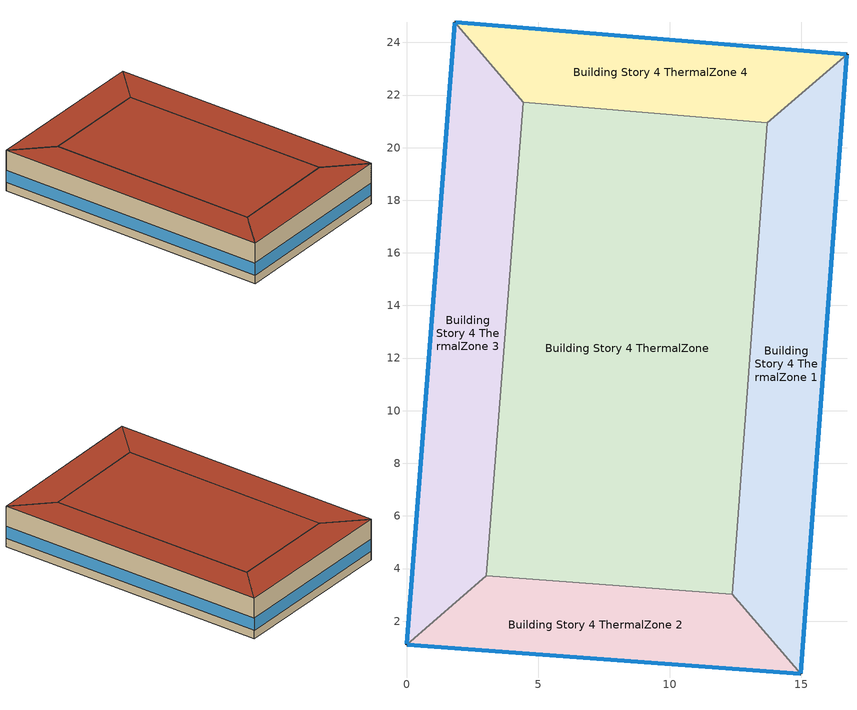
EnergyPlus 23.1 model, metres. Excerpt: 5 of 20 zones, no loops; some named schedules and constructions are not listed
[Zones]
Building Story 4 ThermalZone
 floor adiabatic (Typical Interior Ceiling): 13.71,20.95 12.38,3.03 3.03,3.72 4.44,21.72 z10.8
 wall adiabatic (Typical Interior Wall): 12.38,3.03 13.71,20.95 4.44,21.72 3.03,3.72 12.38,3.03 z10.8:14.4
 roof outside (Typical IEAD Roof - Highly Reflective R-25.64): 4.44,21.72 3.03,3.72 12.38,3.03 13.71,20.95 z14.4
Building Story 4 ThermalZone 1
 floor adiabatic (Typical Interior Ceiling): 16.75,23.54 14.99,0 12.38,3.03 13.71,20.95 z10.8
 wall outside (Typical Insulated Steel Framed Exterior Wall R-12.99): 14.99,0 16.75,23.54 z10.8:14.4
 wall adiabatic (Typical Interior Wall): 16.75,23.54 13.71,20.95 12.38,3.03 14.99,0 z10.8:14.4
 window (U 0.55 SHGC 0.25): 14.99,0.03 16.74,23.52 z11.56:12.64
 roof outside (Typical IEAD Roof - Highly Reflective R-25.64): 13.71,20.95 12.38,3.03 14.99,0 16.75,23.54 z14.4
Building Story 4 ThermalZone 2
 floor adiabatic (Typical Interior Floor): 14.99,0 0,1.11 3.03,3.72 12.38,3.03 z10.8
 wall outside (Typical Insulated Steel Framed Exterior Wall R-12.99): 0,1.11 14.99,0 z10.8:14.4
 wall adiabatic (Typical Interior Wall): 14.99,0 12.38,3.03 3.03,3.72 0,1.11 z10.8:14.4
 window (U 0.55 SHGC 0.25): 0.03,1.11 14.96,0 z11.56:12.65
 roof outside (Typical IEAD Roof - Highly Reflective R-25.64): 12.38,3.03 3.03,3.72 0,1.11 14.99,0 z14.4
Building Story 4 ThermalZone 3
 floor adiabatic (Typical Interior Floor): 0,1.11 1.84,24.77 4.44,21.72 3.03,3.72 z10.8
 wall outside (Typical Insulated Steel Framed Exterior Wall R-12.99): 1.84,24.77 0,1.11 z10.8:14.4
 wall adiabatic (Typical Interior Wall): 0,1.11 3.03,3.72 4.44,21.72 1.84,24.77 z10.8:14.4
 window (U 0.55 SHGC 0.25): 1.84,24.74 0,1.14 z11.56:12.64
 roof outside (Typical IEAD Roof - Highly Reflective R-25.64): 3.03,3.72 4.44,21.72 1.84,24.77 0,1.11 z14.4
Building Story 4 ThermalZone 4
 floor adiabatic (Typical Interior Floor): 1.84,24.77 16.75,23.54 13.71,20.95 4.44,21.72 z10.8
 wall outside (Typical Insulated Steel Framed Exterior Wall R-12.99): 16.75,23.54 1.84,24.77 z10.8:14.4
 wall adiabatic (Typical Interior Wall): 1.84,24.77 4.44,21.72 13.71,20.95 16.75,23.54 z10.8:14.4
 window (U 0.55 SHGC 0.25): 16.72,23.55 1.87,24.76 z11.56:12.65
 roof outside (Typical IEAD Roof - Highly Reflective R-25.64): 4.44,21.72 13.71,20.95 16.75,23.54 1.84,24.77 z14.4
[SpaceList]
Story Ground Blended Space Type: Building Story 1 Space 3, Building Story 1 Space 4, Building Story 1 Space 1, Building Story 1 Space 2, Building Story 1 Space
Story Mid Blended Space Type: Building Story 2 Space, Building Story 2 Space 4, Building Story 2 Space 2, Building Story 2 Space 3, Building Story 2 Space 1
Story Mid2 Blended Space Type: Building Story 3 Space 2, Building Story 3 Space 4, Building Story 3 Space 3, Building Story 3 Space 1, Building Story 3 Space
[Lights] Design Level Calculation Method=Watts/Area; Return Air Fraction=0; Fraction Visible=0.2; Fraction Replaceable=1
Name | Zone or ZoneList or Space or SpaceList | Schedule | Watts per Zone Floor Area {W/m2} | Fraction Radiant
Office OfficeLarge Data Center Lights 1 | Story Ground Blended Space Type | OfficeLarge BLDG_LIGHT_SCH_2013 | 0.132749 | 0.7
Office OfficeLarge Main Data Center Lights 1 | Story Ground Blended Space Type | OfficeLarge BLDG_LIGHT_SCH_2013 | 0.238666 | 0.7
SecondarySchool Auditorium Lights 1 | Story Ground Blended Space Type | SchoolSecondary BLDG_LIGHT_SCH_2013 | 0.820262 | 0.37
SecondarySchool Cafeteria Lights 1 | Story Ground Blended Space Type | SchoolSecondary BLDG_LIGHT_SCH_2013 | 0.535655 | 0.37
SecondarySchool ComputerRoom Lights 1 | Story Ground Blended Space Type | SchoolSecondary BLDG_LIGHT_CLASSROOM_SCH_2013 | 1.56003 | 0.37
SecondarySchool Gym Lights 1 | Story Ground Blended Space Type | SchoolSecondary BLDG_LIGHT_GYM_SCH_2013 | 1.52954 | 0.37
SecondarySchool Kitchen Lights 1 | Story Ground Blended Space Type | SchoolSecondary BLDG_LIGHT_SCH_2013 | 0.343842 | 0.37
SecondarySchool Library Lights 1 | Story Ground Blended Space Type | SchoolSecondary BLDG_LIGHT_LIBRARY_SCH_2013 | 1.31882 | 0.37
SecondarySchool Lobby Lights 1 | Story Ground Blended Space Type | SchoolSecondary BLDG_LIGHT_LOBBYFLR1_SCH_2013 | 0.497551 | 0.37
SecondarySchool Mechanical Lights 1 | Story Ground Blended Space Type | SchoolSecondary BLDG_LIGHT_MECHANICAL_SCH_2013 | 0.378666 | 0.37
SecondarySchool Office Lights 1 | Story Ground Blended Space Type | SchoolSecondary BLDG_LIGHT_OFFICE_SCH_2013 | 1.55706 | 0.37
SecondarySchool Restroom Lights 1 | Story Ground Blended Space Type | SchoolSecondary BLDG_LIGHT_BATH_SCH_2013 | 0.541778 | 0.37
SecondarySchool Classroom Lights 1 | Story Mid Blended Space Type | SchoolSecondary BLDG_LIGHT_CLASSROOM_SCH_2013 | 6.28069 | 0.37
SecondarySchool Corridor Lights 1 | Story Mid Blended Space Type | SchoolSecondary BLDG_LIGHT_CORRIDOR_SCH_2013 | 2.35688 | 0.37
SecondarySchool Gym Lights 2 | Story Mid Blended Space Type | SchoolSecondary BLDG_LIGHT_GYM_SCH_2013 | 1.53202 | 0.37
Office WholeBuilding - Lg Office Lights 1 | Story Mid2 Blended Space Type | OfficeLarge BLDG_LIGHT_SCH_2013 | 4.92443 | 0.7
SecondarySchool Classroom Lights 2 | Story Mid2 Blended Space Type | SchoolSecondary BLDG_LIGHT_CLASSROOM_SCH_2013 | 3.46067 | 0.37
SecondarySchool Corridor Lights 2 | Story Mid2 Blended Space Type | SchoolSecondary BLDG_LIGHT_CORRIDOR_SCH_2013 | 1.29865 | 0.37
[People] Number of People Calculation Method=People/Area; Fraction Radiant=0.3; Enable ASHRAE 55 Comfort Warnings=Yes; Mean Radiant Temperature Calculation Type=ZoneAveraged; Work Efficiency Schedule=Work Efficiency Schedule; Clothing Insulation Schedule=Clothing Schedule; Air Velocity Schedule=Air Velocity Schedule; Thermal Comfort Model 1 Type=Fanger
Name | Zone or ZoneList or Space or SpaceList | Number of People Schedule | People per Floor Area {person/m2} | Activity Level Schedule
SecondarySchool Auditorium People 1 | Story Ground Blended Space Type | SchoolSecondary BLDG_OCC_SCH_Auditorium | 0.1953 | SchoolSecondary ACTIVITY_SCH
SecondarySchool Cafeteria People 1 | Story Ground Blended Space Type | SchoolSecondary BLDG_OCC_SCH_Cafeteria | 0.0824085 | SchoolSecondary ACTIVITY_SCH
SecondarySchool ComputerRoom People 1 | Story Ground Blended Space Type | SchoolSecondary BLDG_OCC_SCH_Extend | 0.044033 | SchoolSecondary ACTIVITY_SCH
SecondarySchool Gym People 1 | Story Ground Blended Space Type | SchoolSecondary BLDG_OCC_SCH_Gym | 0.063731 | SchoolSecondary ACTIVITY_SCH
SecondarySchool Kitchen People 1 | Story Ground Blended Space Type | SchoolSecondary BLDG_OCC_SCH | 0.00432787 | SchoolSecondary ACTIVITY_SCH
SecondarySchool Library People 1 | Story Ground Blended Space Type | SchoolSecondary BLDG_OCC_SCH | 0.0110825 | SchoolSecondary ACTIVITY_SCH
SecondarySchool Office People 1 | Story Ground Blended Space Type | SchoolSecondary BLDG_OCC_SCH_Offices | 0.00701376 | SchoolSecondary ACTIVITY_SCH
SecondarySchool Classroom People 1 | Story Mid Blended Space Type | SchoolSecondary BLDG_OCC_SCH | 0.177277 | SchoolSecondary ACTIVITY_SCH
SecondarySchool Gym People 2 | Story Mid Blended Space Type | SchoolSecondary BLDG_OCC_SCH_Gym | 0.0638343 | SchoolSecondary ACTIVITY_SCH
Office WholeBuilding - Lg Office People 1 | Story Mid2 Blended Space Type | OfficeLarge BLDG_OCC_SCH | 0.030027 | OfficeLarge ACTIVITY_SCH
SecondarySchool Classroom People 2 | Story Mid2 Blended Space Type | SchoolSecondary BLDG_OCC_SCH | 0.0976802 | SchoolSecondary ACTIVITY_SCH
[ElectricEquipment] Design Level Calculation Method=Watts/Area
Name | Zone or ZoneList or Space or SpaceList | Schedule | Watts per Zone Floor Area {W/m2} | Fraction Radiant | Fraction Latent | Fraction Lost
2 Elevator Fans | Story Ground Blended Space Type | Elevator Schedule 3 | 0.174488 | 0.5
2 Elevator Lift Motors | Story Ground Blended Space Type | Elevator Schedule 1 | 90.4916 | 0 | 0 | 1
2 Elevator Lights | Story Ground Blended Space Type | Elevator Schedule 2 | 0.182328 | 0.5
Office OfficeLarge Data Center Elec Equip 1 | Story Ground Blended Space Type | DataCenter_EQUIP_SCH | 3.23778 | 0.5 | 0 | 0
Office OfficeLarge Main Data Center Elec Equip 1 | Story Ground Blended Space Type | DataCenter_EQUIP_SCH | 13.0975 | 0.5 | 0 | 0
SecondarySchool Auditorium Elec Equip 1 | Story Ground Blended Space Type | SchoolSecondary BLDG_EQUIP_SCH_2013 | 0.598921 | 0.5 | 0 | 0
SecondarySchool Cafeteria Elec Equip 1 | Story Ground Blended Space Type | SchoolSecondary KITCHEN_ELEC_EQUIP_SCH | 5.89221 | 0.5 | 0 | 0
SecondarySchool ComputerRoom Elec Equip 1 | Story Ground Blended Space Type | SchoolSecondary BLDG_EQUIP_SCH_2013 | 2.33752 | 0.5 | 0 | 0
SecondarySchool Gym Elec Equip 1 | Story Ground Blended Space Type | SchoolSecondary BLDG_EQUIP_SCH_2013 | 0.977208 | 0.5 | 0 | 0
SecondarySchool Kitchen Elec Equip 1 | Story Ground Blended Space Type | SchoolSecondary KITCHEN_ELEC_EQUIP_SCH | 5.86805 | 0.3 | 0.25 | 0.2
SecondarySchool Library Elec Equip 1 | Story Ground Blended Space Type | SchoolSecondary BLDG_EQUIP_SCH_2013 | 1.03067 | 0.5 | 0 | 0
SecondarySchool Lobby Elec Equip 1; SecondarySchool Restroom Elec Equip 1 | Story Ground Blended Space Type | SchoolSecondary BLDG_EQUIP_SCH_2013 | 0.204549 | 0.5 | 0 | 0
SecondarySchool Mechanical Elec Equip 1 | Story Ground Blended Space Type | SchoolSecondary BLDG_EQUIP_SCH_2013 | 0.333587 | 0.5 | 0 | 0
SecondarySchool Office Elec Equip 1 | Story Ground Blended Space Type | SchoolSecondary BLDG_EQUIP_SCH_2013 | 1.40275 | 0.5 | 0 | 0
SecondarySchool Classroom Elec Equip 1 | Story Mid Blended Space Type | SchoolSecondary BLDG_EQUIP_SCH_2013 | 4.70545 | 0.5 | 0 | 0
SecondarySchool Corridor Elec Equip 1 | Story Mid Blended Space Type | SchoolSecondary BLDG_EQUIP_SCH_2013 | 1.32128 | 0.5 | 0 | 0
SecondarySchool Gym Elec Equip 2 | Story Mid Blended Space Type | SchoolSecondary BLDG_EQUIP_SCH_2013 | 0.978793 | 0.5 | 0 | 0
Office WholeBuilding - Lg Office Elec Equip 1 | Story Mid2 Blended Space Type | OfficeLarge BLDG_EQUIP_SCH | 4.50246 | 0.5 | 0 | 0
SecondarySchool Classroom Elec Equip 2 | Story Mid2 Blended Space Type | SchoolSecondary BLDG_EQUIP_SCH_2013 | 2.59271 | 0.5 | 0 | 0
SecondarySchool Corridor Elec Equip 2 | Story Mid2 Blended Space Type | SchoolSecondary BLDG_EQUIP_SCH_2013 | 0.728029 | 0.5 | 0 | 0
[GasEquipment]
SecondarySchool Kitchen Gas Equip 1: Zone or ZoneList or Space or SpaceList=Story Ground Blended Space Type; Schedule=SchoolSecondary KITCHEN_GAS_EQUIP_SCH; Design Level Calculation Method=Watts/Area; Power per Zone Floor Area {W/m2}=44.3139; Fraction Latent=0.1; Fraction Radiant=0.2; Fraction Lost=0.7
[ZoneInfiltration:DesignFlowRate] Schedule=Always On Discrete; Design Flow Rate Calculation Method=Flow/ExteriorArea; Constant Term Coefficient=0; Temperature Term Coefficient=0; Velocity Term Coefficient=0.224; Velocity Squared Term Coefficient=0
Name | Zone or ZoneList or Space or SpaceList | Flow Rate per Exterior Surface Area {m3/s-m2}
SecondarySchool Auditorium A  - Story Ground Infiltration; SecondarySchool Auditorium C  - Story Ground Infiltration | Story Ground Blended Space Type | 2.06687e-05
SecondarySchool Cafeteria A  - Story Ground Infiltration; SecondarySchool Cafeteria C  - Story Ground Infiltration | Story Ground Blended Space Type | 1.3082e-05
SecondarySchool ComputerRoom A  - Story Ground Infiltration; SecondarySchool ComputerRoom C  - Story Ground Infiltration | Story Ground Blended Space Type | 1.99715e-05
SecondarySchool Gym A end_b - Story Ground Infiltration; SecondarySchool Gym C end_b - Story Ground Infiltration | Story Ground Blended Space Type | 6.75855e-05
SecondarySchool Gym B end_b - Story Ground Infiltration | Story Ground Blended Space Type | 4.61902e-05
SecondarySchool Kitchen A  - Story Ground Infiltration; SecondarySchool Kitchen C  - Story Ground Infiltration | Story Ground Blended Space Type | 4.51102e-06
SecondarySchool Library A  - Story Ground Infiltration; SecondarySchool Library C  - Story Ground Infiltration | Story Ground Blended Space Type | 1.7593e-05
SecondarySchool Lobby A  - Story Ground Infiltration; SecondarySchool Lobby C  - Story Ground Infiltration; SecondarySchool Restroom A  - Story Ground Infiltration; SecondarySchool Restroom C  - Story Ground Infiltration | Story Ground Blended Space Type | 8.77599e-06
SecondarySchool Mechanical A  - Story Ground Infiltration; SecondarySchool Mechanical C  - Story Ground Infiltration | Story Ground Blended Space Type | 1.43122e-05
SecondarySchool Office A  - Story Ground Infiltration; SecondarySchool Office C  - Story Ground Infiltration | Story Ground Blended Space Type | 2.2268e-05
SecondarySchool Classroom A  - Story Mid Infiltration; SecondarySchool Classroom C  - Story Mid Infiltration | Story Mid Blended Space Type | 0.000103232
SecondarySchool Classroom A end_a - Story Mid Infiltration; SecondarySchool Classroom C end_a - Story Mid Infiltration | Story Mid Blended Space Type | 6.72677e-05
SecondarySchool Corridor B end_a - Story Mid Infiltration | Story Mid Blended Space Type | 4.71038e-05
SecondarySchool Gym A  - Story Mid Infiltration; SecondarySchool Gym C  - Story Mid Infiltration | Story Mid Blended Space Type | 6.76402e-05
SecondarySchool Gym B  - Story Mid Infiltration | Story Mid Blended Space Type | 4.61902e-05
Office WholeBuilding - Lg Office A  - Story Mid2 Infiltration; Office WholeBuilding - Lg Office C  - Story Mid2 Infiltration | Story Mid2 Blended Space Type | 6.14707e-05
Office WholeBuilding - Lg Office A end_a - Story Mid2 Infiltration; Office WholeBuilding - Lg Office C end_a - Story Mid2 Infiltration | Story Mid2 Blended Space Type | 6.77245e-05
Office WholeBuilding - Lg Office B end_a - Story Mid2 Infiltration | Story Mid2 Blended Space Type | 4.61902e-05
SecondarySchool Classroom A  - Story Mid2 Infiltration; SecondarySchool Classroom C  - Story Mid2 Infiltration | Story Mid2 Blended Space Type | 4.16769e-05
SecondarySchool Classroom A end_b - Story Mid2 Infiltration; SecondarySchool Classroom C end_b - Story Mid2 Infiltration | Story Mid2 Blended Space Type | 6.72677e-05
SecondarySchool Corridor B end_b - Story Mid2 Infiltration | Story Mid2 Blended Space Type | 4.71038e-05
[Schedule:Day:Interval]
SchoolSecondary BLDG_LIGHT_SCH_2013 Wkdy Day; SchoolSecondary BLDG_LIGHT_SCH_2013 Wkdy Day 2; SchoolSecondary BLDG_LIGHT_MECHANICAL_SCH_2013 Wkdy Day; SchoolSecondary BLDG_LIGHT_MECHANICAL_SCH_2013 Wkdy Day 2: No, 07:00, 0.1773, 21:00, 0.9, 24:00, 0.1773
SchoolSecondary BLDG_LIGHT_SCH_2013 Wknd Day; SchoolSecondary BLDG_LIGHT_SCH_2013 Wknd Day 1; SchoolSecondary BLDG_LIGHT_SCH_2013 Default; SchoolSecondary BLDG_LIGHT_CLASSROOM_SCH_2013 Wknd Day; SchoolSecondary BLDG_LIGHT_CLASSROOM_SCH_2013 Wknd Day 1; SchoolSecondary BLDG_LIGHT_CLASSROOM_SCH_2013 Default; SchoolSecondary BLDG_LIGHT_GYM_SCH_2013 Wknd Day; SchoolSecondary BLDG_LIGHT_GYM_SCH_2013 Wknd Day 1; SchoolSecondary BLDG_LIGHT_GYM_SCH_2013 Default; SchoolSecondary BLDG_LIGHT_LIBRARY_SCH_2013 Wknd Day; SchoolSecondary BLDG_LIGHT_LIBRARY_SCH_2013 Wknd Day 1; SchoolSecondary BLDG_LIGHT_LIBRARY_SCH_2013 Default; SchoolSecondary BLDG_LIGHT_LOBBYFLR1_SCH_2013 Wknd Day; SchoolSecondary BLDG_LIGHT_LOBBYFLR1_SCH_2013 Wknd Day 1; SchoolSecondary BLDG_LIGHT_LOBBYFLR1_SCH_2013 Default; SchoolSecondary BLDG_LIGHT_MECHANICAL_SCH_2013 Wknd Day; SchoolSecondary BLDG_LIGHT_MECHANICAL_SCH_2013 Wknd Day 1; SchoolSecondary BLDG_LIGHT_MECHANICAL_SCH_2013 Default; SchoolSecondary BLDG_LIGHT_OFFICE_SCH_2013 Wknd Day; SchoolSecondary BLDG_LIGHT_OFFICE_SCH_2013 Wknd Day 1; SchoolSecondary BLDG_LIGHT_OFFICE_SCH_2013 Default; SchoolSecondary BLDG_LIGHT_BATH_SCH_2013 Wknd Day; SchoolSecondary BLDG_LIGHT_BATH_SCH_2013 Wknd Day 1; SchoolSecondary BLDG_LIGHT_BATH_SCH_2013 Default; SchoolSecondary BLDG_LIGHT_CORRIDOR_SCH_2013 Wknd Day; SchoolSecondary BLDG_LIGHT_CORRIDOR_SCH_2013 Wknd Day 1; SchoolSecondary BLDG_LIGHT_CORRIDOR_SCH_2013 Default: No, 24:00, 0.1773
SchoolSecondary BLDG_LIGHT_SCH_2013 Wkdy Day 1; SchoolSecondary BLDG_LIGHT_MECHANICAL_SCH_2013 Wkdy Day 1: No, 08:00, 0.1773, 20:00, 0.5, 24:00, 0.1773
SchoolSecondary BLDG_LIGHT_SCH_2013 Summer Design Day; SchoolSecondary BLDG_LIGHT_CLASSROOM_SCH_2013 Summer Design Day; SchoolSecondary BLDG_LIGHT_GYM_SCH_2013 Summer Design Day; SchoolSecondary BLDG_LIGHT_LIBRARY_SCH_2013 Summer Design Day; SchoolSecondary BLDG_LIGHT_LOBBYFLR1_SCH_2013 Summer Design Day; SchoolSecondary BLDG_LIGHT_MECHANICAL_SCH_2013 Summer Design Day; SchoolSecondary BLDG_LIGHT_OFFICE_SCH_2013 Summer Design Day; SchoolSecondary BLDG_LIGHT_BATH_SCH_2013 Summer Design Day; 66 space(s) Occ Sch Summer Design Day 3; 66 space(s) Occ Sch Winter Design Day 3; 66 space(s) Occ Sch Summer Design Day 1; 66 space(s) Occ Sch Winter Design Day 1; 66 space(s) Occ Sch Summer Design Day 2; 66 space(s) Occ Sch Winter Design Day 2; DataCenter_EQUIP_SCH Wknd|Wkdy|Hol Day 3; DataCenter_EQUIP_SCH Wknd|Wkdy|Hol Day 7; DataCenter_EQUIP_SCH Wknd|Wkdy|Hol Day 11; DataCenter_EQUIP_SCH Summer Design Day; SchoolSecondary BLDG_LIGHT_CORRIDOR_SCH_2013 Summer Design Day: No, 24:00, 1
SchoolSecondary BLDG_LIGHT_SCH_2013 Winter Design Day; SchoolSecondary BLDG_LIGHT_CLASSROOM_SCH_2013 Winter Design Day; SchoolSecondary BLDG_LIGHT_GYM_SCH_2013 Winter Design Day; SchoolSecondary BLDG_LIGHT_LIBRARY_SCH_2013 Winter Design Day; SchoolSecondary BLDG_LIGHT_LOBBYFLR1_SCH_2013 Winter Design Day; SchoolSecondary BLDG_LIGHT_MECHANICAL_SCH_2013 Winter Design Day; SchoolSecondary BLDG_LIGHT_OFFICE_SCH_2013 Winter Design Day; SchoolSecondary BLDG_LIGHT_BATH_SCH_2013 Winter Design Day; SchoolSecondary BLDG_OCC_SCH_Auditorium Wknd Day; SchoolSecondary BLDG_OCC_SCH_Auditorium Wknd Day 1; SchoolSecondary BLDG_OCC_SCH_Auditorium Default; SchoolSecondary BLDG_OCC_SCH_Auditorium Winter Design Day; SchoolSecondary BLDG_OCC_SCH_Cafeteria Wknd Day; SchoolSecondary BLDG_OCC_SCH_Cafeteria Wknd Day 1; SchoolSecondary BLDG_OCC_SCH_Cafeteria Default; SchoolSecondary BLDG_OCC_SCH_Cafeteria Winter Design Day; SchoolSecondary BLDG_OCC_SCH_Extend Wknd Day; SchoolSecondary BLDG_OCC_SCH_Extend Wknd Day 1; SchoolSecondary BLDG_OCC_SCH_Extend Default; SchoolSecondary BLDG_OCC_SCH_Extend Winter Design Day; SchoolSecondary BLDG_OCC_SCH_Gym Wknd Day; SchoolSecondary BLDG_OCC_SCH_Gym Wknd Day 1; SchoolSecondary BLDG_OCC_SCH_Gym Default; SchoolSecondary BLDG_OCC_SCH_Gym Winter Design Day; SchoolSecondary BLDG_OCC_SCH Wknd Day; SchoolSecondary BLDG_OCC_SCH Wknd Day 1; SchoolSecondary BLDG_OCC_SCH Default; SchoolSecondary BLDG_OCC_SCH Winter Design Day; SchoolSecondary BLDG_OCC_SCH_Offices Wknd Day; SchoolSecondary BLDG_OCC_SCH_Offices Wknd Day 1; SchoolSecondary BLDG_OCC_SCH_Offices Default; SchoolSecondary BLDG_OCC_SCH_Offices Winter Design Day; Schedule Day 3; SchoolSecondary BLDG_LIGHT_CORRIDOR_SCH_2013 Winter Design Day: No, 24:00, 0
SchoolSecondary BLDG_LIGHT_CLASSROOM_SCH_2013 Wkdy Day; SchoolSecondary BLDG_LIGHT_CLASSROOM_SCH_2013 Wkdy Day 2: No, 07:00, 0.1773, 08:00, 0.9, 21:00, 0.598291, 24:00, 0.1773
SchoolSecondary BLDG_LIGHT_CLASSROOM_SCH_2013 Wkdy Day 1: No, 08:00, 0.1773, 20:00, 0.332384, 21:00, 0.117863, 24:00, 0.1773
SchoolSecondary BLDG_LIGHT_GYM_SCH_2013 Wkdy Day; SchoolSecondary BLDG_LIGHT_GYM_SCH_2013 Wkdy Day 2: No, 07:00, 0.1773, 08:00, 0.9, 21:00, 0.88182, 24:00, 0.1773
SchoolSecondary BLDG_LIGHT_GYM_SCH_2013 Wkdy Day 1: No, 08:00, 0.1773, 20:00, 0.4899, 21:00, 0.173719, 24:00, 0.1773
SchoolSecondary BLDG_LIGHT_LIBRARY_SCH_2013 Wkdy Day; SchoolSecondary BLDG_LIGHT_LIBRARY_SCH_2013 Wkdy Day 2: No, 07:00, 0.1773, 08:00, 0.9, 21:00, 0.8325, 24:00, 0.1773
SchoolSecondary BLDG_LIGHT_LIBRARY_SCH_2013 Wkdy Day 1: No, 08:00, 0.1773, 20:00, 0.4625, 21:00, 0.164002, 24:00, 0.1773
SchoolSecondary BLDG_LIGHT_LOBBYFLR1_SCH_2013 Wkdy Day; SchoolSecondary BLDG_LIGHT_LOBBYFLR1_SCH_2013 Wkdy Day 2: No, 07:00, 0.1773, 08:00, 0.9, 21:00, 0.855, 24:00, 0.1773
SchoolSecondary BLDG_LIGHT_LOBBYFLR1_SCH_2013 Wkdy Day 1: No, 08:00, 0.1773, 20:00, 0.475, 21:00, 0.168435, 24:00, 0.1773
SchoolSecondary BLDG_LIGHT_OFFICE_SCH_2013 Wkdy Day; SchoolSecondary BLDG_LIGHT_OFFICE_SCH_2013 Wkdy Day 2: No, 07:00, 0.1773, 08:00, 0.9, 21:00, 0.747958, 24:00, 0.1773
SchoolSecondary BLDG_LIGHT_OFFICE_SCH_2013 Wkdy Day 1: No, 08:00, 0.1773, 20:00, 0.415533, 21:00, 0.147348, 24:00, 0.1773
SchoolSecondary BLDG_LIGHT_BATH_SCH_2013 Wkdy Day; SchoolSecondary BLDG_LIGHT_BATH_SCH_2013 Wkdy Day 2: No, 07:00, 0.1773, 08:00, 0.9, 21:00, 0.594, 24:00, 0.1773
SchoolSecondary BLDG_LIGHT_BATH_SCH_2013 Wkdy Day 1: No, 08:00, 0.1773, 20:00, 0.33, 21:00, 0.117018, 24:00, 0.1773
SchoolSecondary BLDG_OCC_SCH_Auditorium Wkdy|SmrDsn Day; SchoolSecondary BLDG_OCC_SCH_Auditorium Wkdy|SmrDsn Day 2; SchoolSecondary BLDG_OCC_SCH_Auditorium Summer Design Day: No, 08:00, 0, 15:00, 0.25, 20:00, 0.95, 24:00, 0
SchoolSecondary BLDG_OCC_SCH_Auditorium Wkdy|SmrDsn Day 1: No, 08:00, 0, 17:00, 0.15, 19:00, 0.35, 24:00, 0
SchoolSecondary ACTIVITY_SCH Default; SchoolSecondary ACTIVITY_SCH Summer Design Day; SchoolSecondary ACTIVITY_SCH Winter Design Day: No, 24:00, 120
SchoolSecondary BLDG_OCC_SCH_Cafeteria Wkdy|SmrDsn Day; SchoolSecondary BLDG_OCC_SCH_Cafeteria Wkdy|SmrDsn Day 2; SchoolSecondary BLDG_OCC_SCH_Cafeteria Summer Design Day: No, 09:00, 0, 15:00, 0.95, 20:00, 0.35, 24:00, 0
SchoolSecondary BLDG_OCC_SCH_Cafeteria Wkdy|SmrDsn Day 1: No, 09:00, 0, 17:00, 0.15, 19:00, 0.35, 24:00, 0
SchoolSecondary BLDG_OCC_SCH_Extend Wkdy|SmrDsn Day; SchoolSecondary BLDG_OCC_SCH_Extend Wkdy|SmrDsn Day 2; SchoolSecondary BLDG_OCC_SCH_Extend Summer Design Day: No, 08:00, 0, 21:00, 0.95, 24:00, 0
SchoolSecondary BLDG_OCC_SCH_Extend Wkdy|SmrDsn Day 1: No, 08:00, 0, 21:00, 0.5, 24:00, 0
SchoolSecondary BLDG_OCC_SCH_Gym Wkdy|SmrDsn Day; SchoolSecondary BLDG_OCC_SCH_Gym Wkdy|SmrDsn Day 2; SchoolSecondary BLDG_OCC_SCH_Gym Summer Design Day: No, 08:00, 0, 16:00, 0.35, 21:00, 0.95, 24:00, 0
SchoolSecondary BLDG_OCC_SCH_Gym Wkdy|SmrDsn Day 1: No, 08:00, 0, 21:00, 0.35, 24:00, 0
SchoolSecondary BLDG_OCC_SCH Wkdy|SmrDsn Day; SchoolSecondary BLDG_OCC_SCH Wkdy|SmrDsn Day 2; SchoolSecondary BLDG_OCC_SCH Summer Design Day: No, 08:00, 0, 16:00, 0.95, 21:00, 0.15, 24:00, 0
SchoolSecondary BLDG_OCC_SCH Wkdy|SmrDsn Day 1: No, 08:00, 0, 21:00, 0.15, 24:00, 0
SchoolSecondary BLDG_OCC_SCH_Offices Wkdy|SmrDsn Day; SchoolSecondary BLDG_OCC_SCH_Offices Wkdy|SmrDsn Day 2; SchoolSecondary BLDG_OCC_SCH_Offices Summer Design Day: No, 08:00, 0, 17:00, 0.95, 21:00, 0.15, 24:00, 0
SchoolSecondary BLDG_OCC_SCH_Offices Wkdy|SmrDsn Day 1: No, 08:00, 0, 17:00, 0.5, 21:00, 0.15, 24:00, 0
66 space(s) Occ Sch Thursday 19; 66 space(s) Occ Sch Friday 19; 66 space(s) Occ Sch Default 3; 66 space(s) Occ Sch Tuesday 19; 66 space(s) Occ Sch Wednesday 19; 66 space(s) Occ Sch Tuesday 18; 66 space(s) Occ Sch Wednesday 18; 66 space(s) Occ Sch Thursday 18; 66 space(s) Occ Sch Friday 18; 66 space(s) Occ Sch Monday 16; 66 space(s) Occ Sch Tuesday 16; 66 space(s) Occ Sch Wednesday 16; 66 space(s) Occ Sch Thursday 16; 66 space(s) Occ Sch Friday 16; 66 space(s) Occ Sch Monday 14; 66 space(s) Occ Sch Wednesday 15; 66 space(s) Occ Sch Thursday 15; 66 space(s) Occ Sch Friday 15; 66 space(s) Occ Sch Monday 13; 66 space(s) Occ Sch Tuesday 15; 66 space(s) Occ Sch Thursday 14; 66 space(s) Occ Sch Friday 14; 66 space(s) Occ Sch Default 2; 66 space(s) Occ Sch Tuesday 14; 66 space(s) Occ Sch Wednesday 14; 66 space(s) Occ Sch Tuesday 13; 66 space(s) Occ Sch Wednesday 13; 66 space(s) Occ Sch Thursday 13; 66 space(s) Occ Sch Friday 13; 66 space(s) Occ Sch Monday 12; 66 space(s) Occ Sch Tuesday 11; 66 space(s) Occ Sch Wednesday 11; 66 space(s) Occ Sch Thursday 11; 66 space(s) Occ Sch Friday 11; 66 space(s) Occ Sch Monday 10; 66 space(s) Occ Sch Wednesday 10; 66 space(s) Occ Sch Thursday 10; 66 space(s) Occ Sch Friday 10; 66 space(s) Occ Sch Monday 9; 66 space(s) Occ Sch Tuesday 10: No, 05:00, 0, 07:00, 1, 08:00, 1, 09:00, 1, 11:00, 0, 13:00, 1, 14:00, 0, 15:00, 1, 16:00, 1, 17:00, 1, 18:00, 1, 19:00, 0, 20:00, 1, 21:00, 1, 22:00, 1, 24:00, 0
66 space(s) Occ Sch Saturday 3; 66 space(s) Occ Sch Saturday 2: No, 05:00, 0, 06:00, 1, 07:00, 0, 08:00, 1, 11:00, 0, 12:00, 1, 16:00, 0, 17:00, 1, 18:00, 0, 19:00, 1, 24:00, 0
66 space(s) Occ Sch Sunday 3; 66 space(s) Occ Sch Sunday 2: No, 05:00, 0, 06:00, 1, 17:00, 0, 18:00, 1, 24:00, 0
66 space(s) Occ Sch Wednesday 17; 66 space(s) Occ Sch Thursday 17; 66 space(s) Occ Sch Friday 17; 66 space(s) Occ Sch Monday 15; 66 space(s) Occ Sch Tuesday 17; 66 space(s) Occ Sch Wednesday 12; 66 space(s) Occ Sch Thursday 12; 66 space(s) Occ Sch Friday 12; 66 space(s) Occ Sch Monday 11; 66 space(s) Occ Sch Tuesday 12: No, 05:00, 0, 07:00, 1, 08:00, 1, 09:00, 1, 11:00, 0, 13:00, 1, 16:00, 0, 17:00, 1, 18:00, 1, 19:00, 1, 20:00, 0, 21:00, 1, 22:00, 1, 24:00, 0
66 space(s) Occ Sch Thursday 9; 66 space(s) Occ Sch Friday 9; 66 space(s) Occ Sch Default 1; 66 space(s) Occ Sch Tuesday 9; 66 space(s) Occ Sch Wednesday 9; 66 space(s) Occ Sch Wednesday 5; 66 space(s) Occ Sch Thursday 5; 66 space(s) Occ Sch Friday 5; 66 space(s) Occ Sch Monday 5; 66 space(s) Occ Sch Tuesday 5: No, 05:00, 0, 07:00, 0.00305513, 08:00, 0.176892, 09:00, 0.0287182, 11:00, 0, 13:00, 0.0137481, 14:00, 0, 15:00, 0.0320788, 16:00, 0.0571309, 17:00, 0.0223024, 18:00, 0.00611025, 19:00, 0, 20:00, 0.0788223, 21:00, 0.0763782, 22:00, 0.00152756, 24:00, 0
66 space(s) Occ Sch Saturday 1: No, 05:00, 0, 06:00, 0.00305513, 07:00, 0, 08:00, 0.00611025, 11:00, 0, 12:00, 0.00611025, 16:00, 0, 17:00, 0.00152756, 18:00, 0, 19:00, 0.00152756, 24:00, 0
66 space(s) Occ Sch Sunday 1: No, 05:00, 0, 06:00, 0.00152756, 17:00, 0, 18:00, 0.00152756, 24:00, 0
66 space(s) Occ Sch Tuesday 8; 66 space(s) Occ Sch Wednesday 8; 66 space(s) Occ Sch Thursday 8; 66 space(s) Occ Sch Friday 8; 66 space(s) Occ Sch Monday 8; 66 space(s) Occ Sch Tuesday 6; 66 space(s) Occ Sch Wednesday 6; 66 space(s) Occ Sch Thursday 6; 66 space(s) Occ Sch Friday 6; 66 space(s) Occ Sch Monday 6: No, 05:00, 0, 07:00, 0.00305513, 08:00, 0.0913483, 09:00, 0.0290237, 11:00, 0, 13:00, 0.0140536, 14:00, 0, 15:00, 0.0320788, 16:00, 0.0281072, 17:00, 0.0223024, 18:00, 0.00611025, 19:00, 0, 20:00, 0.0788223, 21:00, 0.0763782, 22:00, 0.00152756, 24:00, 0
66 space(s) Occ Sch Wednesday 7; 66 space(s) Occ Sch Thursday 7; 66 space(s) Occ Sch Friday 7; 66 space(s) Occ Sch Monday 7; 66 space(s) Occ Sch Tuesday 7: No, 05:00, 0, 07:00, 0.00305513, 08:00, 0.0757671, 09:00, 0.00458269, 11:00, 0, 13:00, 0.0137481, 16:00, 0, 17:00, 0.000611025, 18:00, 0.00611025, 19:00, 0.035745, 20:00, 0, 21:00, 0.0409387, 22:00, 0.00152756, 24:00, 0
DataCenter_EQUIP_SCH Wknd|Wkdy|Hol Day; DataCenter_EQUIP_SCH Wknd|Wkdy|Hol Day 4; DataCenter_EQUIP_SCH Wknd|Wkdy|Hol Day 8; DataCenter_EQUIP_SCH Winter Design Day 11: No, 24:00, 0.25
DataCenter_EQUIP_SCH Wknd|Wkdy|Hol Day 1; DataCenter_EQUIP_SCH Wknd|Wkdy|Hol Day 5; DataCenter_EQUIP_SCH Wknd|Wkdy|Hol Day 9: No, 24:00, 0.5
DataCenter_EQUIP_SCH Wknd|Wkdy|Hol Day 2; DataCenter_EQUIP_SCH Wknd|Wkdy|Hol Day 6; DataCenter_EQUIP_SCH Wknd|Wkdy|Hol Day 10: No, 24:00, 0.75
SchoolSecondary BLDG_EQUIP_SCH_2013 Wkdy Day; SchoolSecondary BLDG_EQUIP_SCH_2013 Wkdy Day 2: No, 08:00, 0.295624, 17:00, 0.90367, 21:00, 0.332931, 24:00, 0.295624
SchoolSecondary BLDG_EQUIP_SCH_2013 Default|Wknd Day; SchoolSecondary BLDG_EQUIP_SCH_2013 Default|Wknd Day 2; SchoolSecondary BLDG_EQUIP_SCH_2013 Default: No, 24:00, 0.295624
SchoolSecondary BLDG_EQUIP_SCH_2013 Wkdy Day 1: No, 08:00, 0.21116, 17:00, 0.475616, 21:00, 0.237808, 24:00, 0.21116
SchoolSecondary BLDG_EQUIP_SCH_2013 Default|Wknd Day 1: No, 24:00, 0.21116
SchoolSecondary BLDG_EQUIP_SCH_2013 Summer Design Day: No, 08:00, 0.35, 17:00, 0.95, 24:00, 0.35
SchoolSecondary BLDG_EQUIP_SCH_2013 Winter Design Day 2: No, 24:00, 0.35
SchoolSecondary KITCHEN_ELEC_EQUIP_SCH Wkdy Day; SchoolSecondary KITCHEN_ELEC_EQUIP_SCH Wkdy Day 1; SchoolSecondary KITCHEN_ELEC_EQUIP_SCH Wkdy Day 2; SchoolSecondary KITCHEN_ELEC_EQUIP_SCH Summer Design Day: No, 08:00, 0.1, 10:00, 0.15, 13:00, 0.25, 15:00, 0.15, 24:00, 0.1
SchoolSecondary KITCHEN_ELEC_EQUIP_SCH Wknd Day; SchoolSecondary KITCHEN_ELEC_EQUIP_SCH Wknd Day 1; SchoolSecondary KITCHEN_ELEC_EQUIP_SCH Default; SchoolSecondary KITCHEN_ELEC_EQUIP_SCH Winter Design Day: No, 24:00, 0.1
SchoolSecondary KITCHEN_GAS_EQUIP_SCH Wkdy|SmrDsn Day; SchoolSecondary KITCHEN_GAS_EQUIP_SCH Wkdy|SmrDsn Day 1; SchoolSecondary KITCHEN_GAS_EQUIP_SCH Wkdy|SmrDsn Day 2; SchoolSecondary KITCHEN_GAS_EQUIP_SCH Summer Design Day: No, 08:00, 0.02, 10:00, 0.15, 13:00, 0.2, 15:00, 0.1, 24:00, 0.02
SchoolSecondary KITCHEN_GAS_EQUIP_SCH Wknd Day; SchoolSecondary KITCHEN_GAS_EQUIP_SCH Wknd Day 1; SchoolSecondary KITCHEN_GAS_EQUIP_SCH Default; SchoolSecondary KITCHEN_GAS_EQUIP_SCH Winter Design Day: No, 24:00, 0.02
SchoolSecondary BLDG_LIGHT_CORRIDOR_SCH_2013 Wkdy Day; SchoolSecondary BLDG_LIGHT_CORRIDOR_SCH_2013 Wkdy Day 2: No, 07:00, 0.1773, 08:00, 0.9, 21:00, 0.551772, 24:00, 0.1773
SchoolSecondary BLDG_LIGHT_CORRIDOR_SCH_2013 Wkdy Day 1: No, 08:00, 0.1773, 20:00, 0.30654, 21:00, 0.108699, 24:00, 0.1773
[Schedule:Week:Daily]
SchoolSecondary BLDG_LIGHT_SCH_2013 Week Rule - Jan1-Jan3: SchoolSecondary BLDG_LIGHT_SCH_2013 Wkdy Day, SchoolSecondary BLDG_LIGHT_SCH_2013 Wkdy Day, SchoolSecondary BLDG_LIGHT_SCH_2013 Wkdy Day, SchoolSecondary BLDG_LIGHT_SCH_2013 Wkdy Day, SchoolSecondary BLDG_LIGHT_SCH_2013 Wkdy Day, SchoolSecondary BLDG_LIGHT_SCH_2013 Wkdy Day, SchoolSecondary BLDG_LIGHT_SCH_2013 Wknd Day, SchoolSecondary BLDG_LIGHT_SCH_2013 Default, SchoolSecondary BLDG_LIGHT_SCH_2013 Summer Design Day, SchoolSecondary BLDG_LIGHT_SCH_2013 Winter Design Day, SchoolSecondary BLDG_LIGHT_SCH_2013 Default, SchoolSecondary BLDG_LIGHT_SCH_2013 Default
SchoolSecondary BLDG_LIGHT_SCH_2013 Week Rule - Jan4-Jun27: SchoolSecondary BLDG_LIGHT_SCH_2013 Wknd Day, SchoolSecondary BLDG_LIGHT_SCH_2013 Wkdy Day, SchoolSecondary BLDG_LIGHT_SCH_2013 Wkdy Day, SchoolSecondary BLDG_LIGHT_SCH_2013 Wkdy Day, SchoolSecondary BLDG_LIGHT_SCH_2013 Wkdy Day, SchoolSecondary BLDG_LIGHT_SCH_2013 Wkdy Day, SchoolSecondary BLDG_LIGHT_SCH_2013 Wknd Day, SchoolSecondary BLDG_LIGHT_SCH_2013 Default, SchoolSecondary BLDG_LIGHT_SCH_2013 Summer Design Day, SchoolSecondary BLDG_LIGHT_SCH_2013 Winter Design Day, SchoolSecondary BLDG_LIGHT_SCH_2013 Default, SchoolSecondary BLDG_LIGHT_SCH_2013 Default
SchoolSecondary BLDG_LIGHT_SCH_2013 Week Rule - Jun28-Jul4: SchoolSecondary BLDG_LIGHT_SCH_2013 Wknd Day, SchoolSecondary BLDG_LIGHT_SCH_2013 Wkdy Day, SchoolSecondary BLDG_LIGHT_SCH_2013 Wkdy Day, SchoolSecondary BLDG_LIGHT_SCH_2013 Wkdy Day 1, SchoolSecondary BLDG_LIGHT_SCH_2013 Wkdy Day 1, SchoolSecondary BLDG_LIGHT_SCH_2013 Wkdy Day 1, SchoolSecondary BLDG_LIGHT_SCH_2013 Wknd Day 1, SchoolSecondary BLDG_LIGHT_SCH_2013 Default, SchoolSecondary BLDG_LIGHT_SCH_2013 Summer Design Day, SchoolSecondary BLDG_LIGHT_SCH_2013 Winter Design Day, SchoolSecondary BLDG_LIGHT_SCH_2013 Default, SchoolSecondary BLDG_LIGHT_SCH_2013 Default
SchoolSecondary BLDG_LIGHT_SCH_2013 Week Rule - Jul5-Aug29: SchoolSecondary BLDG_LIGHT_SCH_2013 Wknd Day 1, SchoolSecondary BLDG_LIGHT_SCH_2013 Wkdy Day 1, SchoolSecondary BLDG_LIGHT_SCH_2013 Wkdy Day 1, SchoolSecondary BLDG_LIGHT_SCH_2013 Wkdy Day 1, SchoolSecondary BLDG_LIGHT_SCH_2013 Wkdy Day 1, SchoolSecondary BLDG_LIGHT_SCH_2013 Wkdy Day 1, SchoolSecondary BLDG_LIGHT_SCH_2013 Wknd Day 1, SchoolSecondary BLDG_LIGHT_SCH_2013 Default, SchoolSecondary BLDG_LIGHT_SCH_2013 Summer Design Day, SchoolSecondary BLDG_LIGHT_SCH_2013 Winter Design Day, SchoolSecondary BLDG_LIGHT_SCH_2013 Default, SchoolSecondary BLDG_LIGHT_SCH_2013 Default
SchoolSecondary BLDG_LIGHT_SCH_2013 Week Rule - Aug30-Sep5: SchoolSecondary BLDG_LIGHT_SCH_2013 Wknd Day 1, SchoolSecondary BLDG_LIGHT_SCH_2013 Wkdy Day 1, SchoolSecondary BLDG_LIGHT_SCH_2013 Wkdy Day 2, SchoolSecondary BLDG_LIGHT_SCH_2013 Wkdy Day 2, SchoolSecondary BLDG_LIGHT_SCH_2013 Wkdy Day 2, SchoolSecondary BLDG_LIGHT_SCH_2013 Wkdy Day 2, SchoolSecondary BLDG_LIGHT_SCH_2013 Default, SchoolSecondary BLDG_LIGHT_SCH_2013 Default, SchoolSecondary BLDG_LIGHT_SCH_2013 Summer Design Day, SchoolSecondary BLDG_LIGHT_SCH_2013 Winter Design Day, SchoolSecondary BLDG_LIGHT_SCH_2013 Default, SchoolSecondary BLDG_LIGHT_SCH_2013 Default
SchoolSecondary BLDG_LIGHT_SCH_2013 Week Rule - Sep6-Dec31: SchoolSecondary BLDG_LIGHT_SCH_2013 Default, SchoolSecondary BLDG_LIGHT_SCH_2013 Wkdy Day 2, SchoolSecondary BLDG_LIGHT_SCH_2013 Wkdy Day 2, SchoolSecondary BLDG_LIGHT_SCH_2013 Wkdy Day 2, SchoolSecondary BLDG_LIGHT_SCH_2013 Wkdy Day 2, SchoolSecondary BLDG_LIGHT_SCH_2013 Wkdy Day 2, SchoolSecondary BLDG_LIGHT_SCH_2013 Default, SchoolSecondary BLDG_LIGHT_SCH_2013 Default, SchoolSecondary BLDG_LIGHT_SCH_2013 Summer Design Day, SchoolSecondary BLDG_LIGHT_SCH_2013 Winter Design Day, SchoolSecondary BLDG_LIGHT_SCH_2013 Default, SchoolSecondary BLDG_LIGHT_SCH_2013 Default
SchoolSecondary BLDG_LIGHT_CLASSROOM_SCH_2013 Week Rule - Jan1-Jan3: SchoolSecondary BLDG_LIGHT_CLASSROOM_SCH_2013 Wkdy Day, SchoolSecondary BLDG_LIGHT_CLASSROOM_SCH_2013 Wkdy Day, SchoolSecondary BLDG_LIGHT_CLASSROOM_SCH_2013 Wkdy Day, SchoolSecondary BLDG_LIGHT_CLASSROOM_SCH_2013 Wkdy Day, SchoolSecondary BLDG_LIGHT_CLASSROOM_SCH_2013 Wkdy Day, SchoolSecondary BLDG_LIGHT_CLASSROOM_SCH_2013 Wkdy Day, SchoolSecondary BLDG_LIGHT_CLASSROOM_SCH_2013 Wknd Day, SchoolSecondary BLDG_LIGHT_CLASSROOM_SCH_2013 Default, SchoolSecondary BLDG_LIGHT_CLASSROOM_SCH_2013 Summer Design Day, SchoolSecondary BLDG_LIGHT_CLASSROOM_SCH_2013 Winter Design Day, SchoolSecondary BLDG_LIGHT_CLASSROOM_SCH_2013 Default, SchoolSecondary BLDG_LIGHT_CLASSROOM_SCH_2013 Default
SchoolSecondary BLDG_LIGHT_CLASSROOM_SCH_2013 Week Rule - Jan4-Jun27: SchoolSecondary BLDG_LIGHT_CLASSROOM_SCH_2013 Wknd Day, SchoolSecondary BLDG_LIGHT_CLASSROOM_SCH_2013 Wkdy Day, SchoolSecondary BLDG_LIGHT_CLASSROOM_SCH_2013 Wkdy Day, SchoolSecondary BLDG_LIGHT_CLASSROOM_SCH_2013 Wkdy Day, SchoolSecondary BLDG_LIGHT_CLASSROOM_SCH_2013 Wkdy Day, SchoolSecondary BLDG_LIGHT_CLASSROOM_SCH_2013 Wkdy Day, SchoolSecondary BLDG_LIGHT_CLASSROOM_SCH_2013 Wknd Day, SchoolSecondary BLDG_LIGHT_CLASSROOM_SCH_2013 Default, SchoolSecondary BLDG_LIGHT_CLASSROOM_SCH_2013 Summer Design Day, SchoolSecondary BLDG_LIGHT_CLASSROOM_SCH_2013 Winter Design Day, SchoolSecondary BLDG_LIGHT_CLASSROOM_SCH_2013 Default, SchoolSecondary BLDG_LIGHT_CLASSROOM_SCH_2013 Default
SchoolSecondary BLDG_LIGHT_CLASSROOM_SCH_2013 Week Rule - Jun28-Jul4: SchoolSecondary BLDG_LIGHT_CLASSROOM_SCH_2013 Wknd Day, SchoolSecondary BLDG_LIGHT_CLASSROOM_SCH_2013 Wkdy Day, SchoolSecondary BLDG_LIGHT_CLASSROOM_SCH_2013 Wkdy Day, SchoolSecondary BLDG_LIGHT_CLASSROOM_SCH_2013 Wkdy Day 1, SchoolSecondary BLDG_LIGHT_CLASSROOM_SCH_2013 Wkdy Day 1, SchoolSecondary BLDG_LIGHT_CLASSROOM_SCH_2013 Wkdy Day 1, SchoolSecondary BLDG_LIGHT_CLASSROOM_SCH_2013 Wknd Day 1, SchoolSecondary BLDG_LIGHT_CLASSROOM_SCH_2013 Default, SchoolSecondary BLDG_LIGHT_CLASSROOM_SCH_2013 Summer Design Day, SchoolSecondary BLDG_LIGHT_CLASSROOM_SCH_2013 Winter Design Day, SchoolSecondary BLDG_LIGHT_CLASSROOM_SCH_2013 Default, SchoolSecondary BLDG_LIGHT_CLASSROOM_SCH_2013 Default
SchoolSecondary BLDG_LIGHT_CLASSROOM_SCH_2013 Week Rule - Jul5-Aug29: SchoolSecondary BLDG_LIGHT_CLASSROOM_SCH_2013 Wknd Day 1, SchoolSecondary BLDG_LIGHT_CLASSROOM_SCH_2013 Wkdy Day 1, SchoolSecondary BLDG_LIGHT_CLASSROOM_SCH_2013 Wkdy Day 1, SchoolSecondary BLDG_LIGHT_CLASSROOM_SCH_2013 Wkdy Day 1, SchoolSecondary BLDG_LIGHT_CLASSROOM_SCH_2013 Wkdy Day 1, SchoolSecondary BLDG_LIGHT_CLASSROOM_SCH_2013 Wkdy Day 1, SchoolSecondary BLDG_LIGHT_CLASSROOM_SCH_2013 Wknd Day 1, SchoolSecondary BLDG_LIGHT_CLASSROOM_SCH_2013 Default, SchoolSecondary BLDG_LIGHT_CLASSROOM_SCH_2013 Summer Design Day, SchoolSecondary BLDG_LIGHT_CLASSROOM_SCH_2013 Winter Design Day, SchoolSecondary BLDG_LIGHT_CLASSROOM_SCH_2013 Default, SchoolSecondary BLDG_LIGHT_CLASSROOM_SCH_2013 Default
SchoolSecondary BLDG_LIGHT_CLASSROOM_SCH_2013 Week Rule - Aug30-Sep5: SchoolSecondary BLDG_LIGHT_CLASSROOM_SCH_2013 Wknd Day 1, SchoolSecondary BLDG_LIGHT_CLASSROOM_SCH_2013 Wkdy Day 1, SchoolSecondary BLDG_LIGHT_CLASSROOM_SCH_2013 Wkdy Day 2, SchoolSecondary BLDG_LIGHT_CLASSROOM_SCH_2013 Wkdy Day 2, SchoolSecondary BLDG_LIGHT_CLASSROOM_SCH_2013 Wkdy Day 2, SchoolSecondary BLDG_LIGHT_CLASSROOM_SCH_2013 Wkdy Day 2, SchoolSecondary BLDG_LIGHT_CLASSROOM_SCH_2013 Default, SchoolSecondary BLDG_LIGHT_CLASSROOM_SCH_2013 Default, SchoolSecondary BLDG_LIGHT_CLASSROOM_SCH_2013 Summer Design Day, SchoolSecondary BLDG_LIGHT_CLASSROOM_SCH_2013 Winter Design Day, SchoolSecondary BLDG_LIGHT_CLASSROOM_SCH_2013 Default, SchoolSecondary BLDG_LIGHT_CLASSROOM_SCH_2013 Default
SchoolSecondary BLDG_LIGHT_CLASSROOM_SCH_2013 Week Rule - Sep6-Dec31: SchoolSecondary BLDG_LIGHT_CLASSROOM_SCH_2013 Default, SchoolSecondary BLDG_LIGHT_CLASSROOM_SCH_2013 Wkdy Day 2, SchoolSecondary BLDG_LIGHT_CLASSROOM_SCH_2013 Wkdy Day 2, SchoolSecondary BLDG_LIGHT_CLASSROOM_SCH_2013 Wkdy Day 2, SchoolSecondary BLDG_LIGHT_CLASSROOM_SCH_2013 Wkdy Day 2, SchoolSecondary BLDG_LIGHT_CLASSROOM_SCH_2013 Wkdy Day 2, SchoolSecondary BLDG_LIGHT_CLASSROOM_SCH_2013 Default, SchoolSecondary BLDG_LIGHT_CLASSROOM_SCH_2013 Default, SchoolSecondary BLDG_LIGHT_CLASSROOM_SCH_2013 Summer Design Day, SchoolSecondary BLDG_LIGHT_CLASSROOM_SCH_2013 Winter Design Day, SchoolSecondary BLDG_LIGHT_CLASSROOM_SCH_2013 Default, SchoolSecondary BLDG_LIGHT_CLASSROOM_SCH_2013 Default
SchoolSecondary BLDG_LIGHT_GYM_SCH_2013 Week Rule - Jan1-Jan3: SchoolSecondary BLDG_LIGHT_GYM_SCH_2013 Wkdy Day, SchoolSecondary BLDG_LIGHT_GYM_SCH_2013 Wkdy Day, SchoolSecondary BLDG_LIGHT_GYM_SCH_2013 Wkdy Day, SchoolSecondary BLDG_LIGHT_GYM_SCH_2013 Wkdy Day, SchoolSecondary BLDG_LIGHT_GYM_SCH_2013 Wkdy Day, SchoolSecondary BLDG_LIGHT_GYM_SCH_2013 Wkdy Day, SchoolSecondary BLDG_LIGHT_GYM_SCH_2013 Wknd Day, SchoolSecondary BLDG_LIGHT_GYM_SCH_2013 Default, SchoolSecondary BLDG_LIGHT_GYM_SCH_2013 Summer Design Day, SchoolSecondary BLDG_LIGHT_GYM_SCH_2013 Winter Design Day, SchoolSecondary BLDG_LIGHT_GYM_SCH_2013 Default, SchoolSecondary BLDG_LIGHT_GYM_SCH_2013 Default
SchoolSecondary BLDG_LIGHT_GYM_SCH_2013 Week Rule - Jan4-Jun27: SchoolSecondary BLDG_LIGHT_GYM_SCH_2013 Wknd Day, SchoolSecondary BLDG_LIGHT_GYM_SCH_2013 Wkdy Day, SchoolSecondary BLDG_LIGHT_GYM_SCH_2013 Wkdy Day, SchoolSecondary BLDG_LIGHT_GYM_SCH_2013 Wkdy Day, SchoolSecondary BLDG_LIGHT_GYM_SCH_2013 Wkdy Day, SchoolSecondary BLDG_LIGHT_GYM_SCH_2013 Wkdy Day, SchoolSecondary BLDG_LIGHT_GYM_SCH_2013 Wknd Day, SchoolSecondary BLDG_LIGHT_GYM_SCH_2013 Default, SchoolSecondary BLDG_LIGHT_GYM_SCH_2013 Summer Design Day, SchoolSecondary BLDG_LIGHT_GYM_SCH_2013 Winter Design Day, SchoolSecondary BLDG_LIGHT_GYM_SCH_2013 Default, SchoolSecondary BLDG_LIGHT_GYM_SCH_2013 Default
SchoolSecondary BLDG_LIGHT_GYM_SCH_2013 Week Rule - Jun28-Jul4: SchoolSecondary BLDG_LIGHT_GYM_SCH_2013 Wknd Day, SchoolSecondary BLDG_LIGHT_GYM_SCH_2013 Wkdy Day, SchoolSecondary BLDG_LIGHT_GYM_SCH_2013 Wkdy Day, SchoolSecondary BLDG_LIGHT_GYM_SCH_2013 Wkdy Day 1, SchoolSecondary BLDG_LIGHT_GYM_SCH_2013 Wkdy Day 1, SchoolSecondary BLDG_LIGHT_GYM_SCH_2013 Wkdy Day 1, SchoolSecondary BLDG_LIGHT_GYM_SCH_2013 Wknd Day 1, SchoolSecondary BLDG_LIGHT_GYM_SCH_2013 Default, SchoolSecondary BLDG_LIGHT_GYM_SCH_2013 Summer Design Day, SchoolSecondary BLDG_LIGHT_GYM_SCH_2013 Winter Design Day, SchoolSecondary BLDG_LIGHT_GYM_SCH_2013 Default, SchoolSecondary BLDG_LIGHT_GYM_SCH_2013 Default
SchoolSecondary BLDG_LIGHT_GYM_SCH_2013 Week Rule - Jul5-Aug29: SchoolSecondary BLDG_LIGHT_GYM_SCH_2013 Wknd Day 1, SchoolSecondary BLDG_LIGHT_GYM_SCH_2013 Wkdy Day 1, SchoolSecondary BLDG_LIGHT_GYM_SCH_2013 Wkdy Day 1, SchoolSecondary BLDG_LIGHT_GYM_SCH_2013 Wkdy Day 1, SchoolSecondary BLDG_LIGHT_GYM_SCH_2013 Wkdy Day 1, SchoolSecondary BLDG_LIGHT_GYM_SCH_2013 Wkdy Day 1, SchoolSecondary BLDG_LIGHT_GYM_SCH_2013 Wknd Day 1, SchoolSecondary BLDG_LIGHT_GYM_SCH_2013 Default, SchoolSecondary BLDG_LIGHT_GYM_SCH_2013 Summer Design Day, SchoolSecondary BLDG_LIGHT_GYM_SCH_2013 Winter Design Day, SchoolSecondary BLDG_LIGHT_GYM_SCH_2013 Default, SchoolSecondary BLDG_LIGHT_GYM_SCH_2013 Default
SchoolSecondary BLDG_LIGHT_GYM_SCH_2013 Week Rule - Aug30-Sep5: SchoolSecondary BLDG_LIGHT_GYM_SCH_2013 Wknd Day 1, SchoolSecondary BLDG_LIGHT_GYM_SCH_2013 Wkdy Day 1, SchoolSecondary BLDG_LIGHT_GYM_SCH_2013 Wkdy Day 2, SchoolSecondary BLDG_LIGHT_GYM_SCH_2013 Wkdy Day 2, SchoolSecondary BLDG_LIGHT_GYM_SCH_2013 Wkdy Day 2, SchoolSecondary BLDG_LIGHT_GYM_SCH_2013 Wkdy Day 2, SchoolSecondary BLDG_LIGHT_GYM_SCH_2013 Default, SchoolSecondary BLDG_LIGHT_GYM_SCH_2013 Default, SchoolSecondary BLDG_LIGHT_GYM_SCH_2013 Summer Design Day, SchoolSecondary BLDG_LIGHT_GYM_SCH_2013 Winter Design Day, SchoolSecondary BLDG_LIGHT_GYM_SCH_2013 Default, SchoolSecondary BLDG_LIGHT_GYM_SCH_2013 Default
SchoolSecondary BLDG_LIGHT_GYM_SCH_2013 Week Rule - Sep6-Dec31: SchoolSecondary BLDG_LIGHT_GYM_SCH_2013 Default, SchoolSecondary BLDG_LIGHT_GYM_SCH_2013 Wkdy Day 2, SchoolSecondary BLDG_LIGHT_GYM_SCH_2013 Wkdy Day 2, SchoolSecondary BLDG_LIGHT_GYM_SCH_2013 Wkdy Day 2, SchoolSecondary BLDG_LIGHT_GYM_SCH_2013 Wkdy Day 2, SchoolSecondary BLDG_LIGHT_GYM_SCH_2013 Wkdy Day 2, SchoolSecondary BLDG_LIGHT_GYM_SCH_2013 Default, SchoolSecondary BLDG_LIGHT_GYM_SCH_2013 Default, SchoolSecondary BLDG_LIGHT_GYM_SCH_2013 Summer Design Day, SchoolSecondary BLDG_LIGHT_GYM_SCH_2013 Winter Design Day, SchoolSecondary BLDG_LIGHT_GYM_SCH_2013 Default, SchoolSecondary BLDG_LIGHT_GYM_SCH_2013 Default
SchoolSecondary BLDG_LIGHT_LIBRARY_SCH_2013 Week Rule - Jan1-Jan3: SchoolSecondary BLDG_LIGHT_LIBRARY_SCH_2013 Wkdy Day, SchoolSecondary BLDG_LIGHT_LIBRARY_SCH_2013 Wkdy Day, SchoolSecondary BLDG_LIGHT_LIBRARY_SCH_2013 Wkdy Day, SchoolSecondary BLDG_LIGHT_LIBRARY_SCH_2013 Wkdy Day, SchoolSecondary BLDG_LIGHT_LIBRARY_SCH_2013 Wkdy Day, SchoolSecondary BLDG_LIGHT_LIBRARY_SCH_2013 Wkdy Day, SchoolSecondary BLDG_LIGHT_LIBRARY_SCH_2013 Wknd Day, SchoolSecondary BLDG_LIGHT_LIBRARY_SCH_2013 Default, SchoolSecondary BLDG_LIGHT_LIBRARY_SCH_2013 Summer Design Day, SchoolSecondary BLDG_LIGHT_LIBRARY_SCH_2013 Winter Design Day, SchoolSecondary BLDG_LIGHT_LIBRARY_SCH_2013 Default, SchoolSecondary BLDG_LIGHT_LIBRARY_SCH_2013 Default
SchoolSecondary BLDG_LIGHT_LIBRARY_SCH_2013 Week Rule - Jan4-Jun27: SchoolSecondary BLDG_LIGHT_LIBRARY_SCH_2013 Wknd Day, SchoolSecondary BLDG_LIGHT_LIBRARY_SCH_2013 Wkdy Day, SchoolSecondary BLDG_LIGHT_LIBRARY_SCH_2013 Wkdy Day, SchoolSecondary BLDG_LIGHT_LIBRARY_SCH_2013 Wkdy Day, SchoolSecondary BLDG_LIGHT_LIBRARY_SCH_2013 Wkdy Day, SchoolSecondary BLDG_LIGHT_LIBRARY_SCH_2013 Wkdy Day, SchoolSecondary BLDG_LIGHT_LIBRARY_SCH_2013 Wknd Day, SchoolSecondary BLDG_LIGHT_LIBRARY_SCH_2013 Default, SchoolSecondary BLDG_LIGHT_LIBRARY_SCH_2013 Summer Design Day, SchoolSecondary BLDG_LIGHT_LIBRARY_SCH_2013 Winter Design Day, SchoolSecondary BLDG_LIGHT_LIBRARY_SCH_2013 Default, SchoolSecondary BLDG_LIGHT_LIBRARY_SCH_2013 Default
SchoolSecondary BLDG_LIGHT_LIBRARY_SCH_2013 Week Rule - Jun28-Jul4: SchoolSecondary BLDG_LIGHT_LIBRARY_SCH_2013 Wknd Day, SchoolSecondary BLDG_LIGHT_LIBRARY_SCH_2013 Wkdy Day, SchoolSecondary BLDG_LIGHT_LIBRARY_SCH_2013 Wkdy Day, SchoolSecondary BLDG_LIGHT_LIBRARY_SCH_2013 Wkdy Day 1, SchoolSecondary BLDG_LIGHT_LIBRARY_SCH_2013 Wkdy Day 1, SchoolSecondary BLDG_LIGHT_LIBRARY_SCH_2013 Wkdy Day 1, SchoolSecondary BLDG_LIGHT_LIBRARY_SCH_2013 Wknd Day 1, SchoolSecondary BLDG_LIGHT_LIBRARY_SCH_2013 Default, SchoolSecondary BLDG_LIGHT_LIBRARY_SCH_2013 Summer Design Day, SchoolSecondary BLDG_LIGHT_LIBRARY_SCH_2013 Winter Design Day, SchoolSecondary BLDG_LIGHT_LIBRARY_SCH_2013 Default, SchoolSecondary BLDG_LIGHT_LIBRARY_SCH_2013 Default
SchoolSecondary BLDG_LIGHT_LIBRARY_SCH_2013 Week Rule - Jul5-Aug29: SchoolSecondary BLDG_LIGHT_LIBRARY_SCH_2013 Wknd Day 1, SchoolSecondary BLDG_LIGHT_LIBRARY_SCH_2013 Wkdy Day 1, SchoolSecondary BLDG_LIGHT_LIBRARY_SCH_2013 Wkdy Day 1, SchoolSecondary BLDG_LIGHT_LIBRARY_SCH_2013 Wkdy Day 1, SchoolSecondary BLDG_LIGHT_LIBRARY_SCH_2013 Wkdy Day 1, SchoolSecondary BLDG_LIGHT_LIBRARY_SCH_2013 Wkdy Day 1, SchoolSecondary BLDG_LIGHT_LIBRARY_SCH_2013 Wknd Day 1, SchoolSecondary BLDG_LIGHT_LIBRARY_SCH_2013 Default, SchoolSecondary BLDG_LIGHT_LIBRARY_SCH_2013 Summer Design Day, SchoolSecondary BLDG_LIGHT_LIBRARY_SCH_2013 Winter Design Day, SchoolSecondary BLDG_LIGHT_LIBRARY_SCH_2013 Default, SchoolSecondary BLDG_LIGHT_LIBRARY_SCH_2013 Default
SchoolSecondary BLDG_LIGHT_LIBRARY_SCH_2013 Week Rule - Aug30-Sep5: SchoolSecondary BLDG_LIGHT_LIBRARY_SCH_2013 Wknd Day 1, SchoolSecondary BLDG_LIGHT_LIBRARY_SCH_2013 Wkdy Day 1, SchoolSecondary BLDG_LIGHT_LIBRARY_SCH_2013 Wkdy Day 2, SchoolSecondary BLDG_LIGHT_LIBRARY_SCH_2013 Wkdy Day 2, SchoolSecondary BLDG_LIGHT_LIBRARY_SCH_2013 Wkdy Day 2, SchoolSecondary BLDG_LIGHT_LIBRARY_SCH_2013 Wkdy Day 2, SchoolSecondary BLDG_LIGHT_LIBRARY_SCH_2013 Default, SchoolSecondary BLDG_LIGHT_LIBRARY_SCH_2013 Default, SchoolSecondary BLDG_LIGHT_LIBRARY_SCH_2013 Summer Design Day, SchoolSecondary BLDG_LIGHT_LIBRARY_SCH_2013 Winter Design Day, SchoolSecondary BLDG_LIGHT_LIBRARY_SCH_2013 Default, SchoolSecondary BLDG_LIGHT_LIBRARY_SCH_2013 Default
